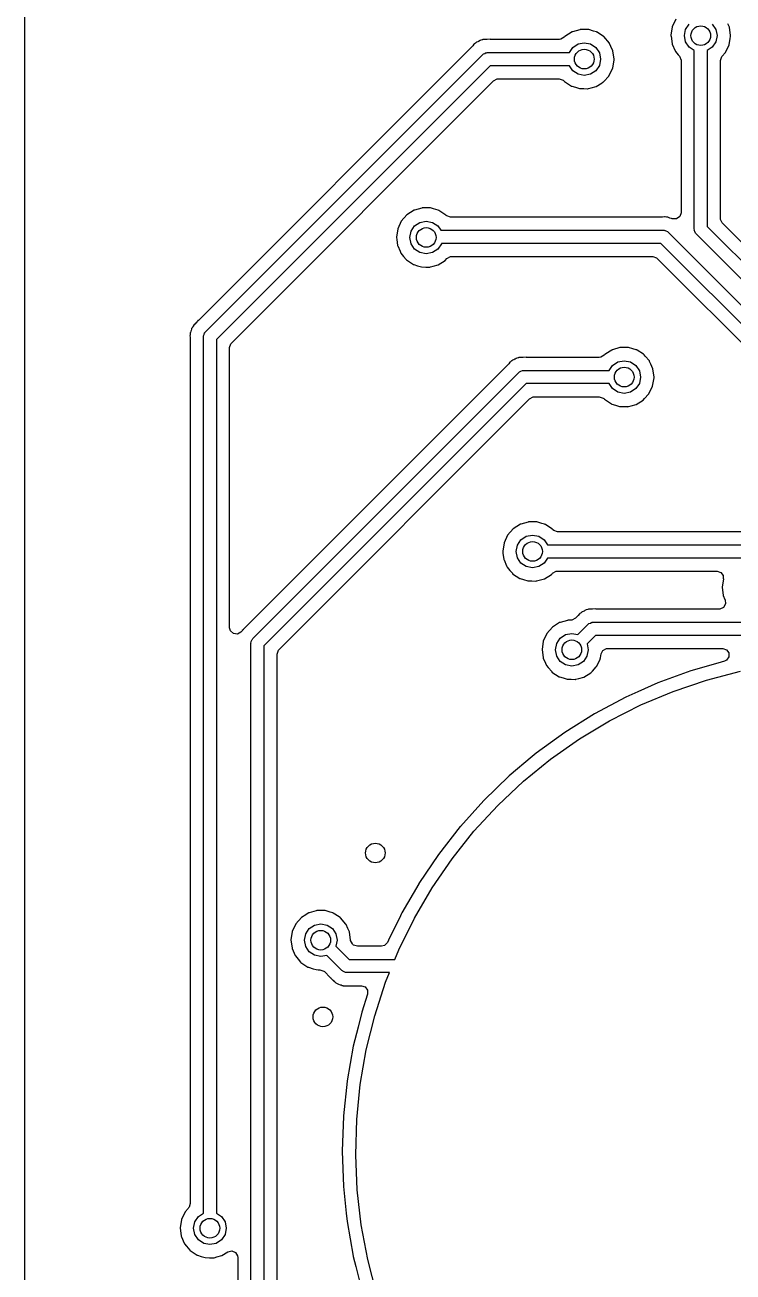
# Model space of a CAD drawing. Extents: x 0.04 to 2.01, y 0.04 to 5.04.
# Drawn here: x 0.037 to 0.463, y 1.473 to 2.222 of the extents above; entities that cross this region are included whole.
import ezdxf

# ---------------------------------------------------------------- set-up
doc = ezdxf.new("R2010")
doc.units = 0
doc.header["$MEASUREMENT"] = 0
doc.layers.add('BLACK', color=7, linetype='CONTINUOUS')

msp = doc.modelspace()

# ---------------------------------------------------------------- linework, layer by layer
at = {"layer": 'BLACK', "linetype": 'CONTINUOUS'}
for p, q in [((0.037421, 0.04722), (0.037421, 3.85916)), ((0.428646, 2.22511), (0.426486, 2.22051)), ((0.366305, 2.21754), (0.362009, 2.21483)), ((0.366572, 2.21761), (0.366305, 2.21754)), ((0.370923, 2.21886), (0.366572, 2.21761)), ((0.366572, 2.21761), (0.366572, 2.21761)), ((0.37119, 2.21893), (0.370923, 2.21886)), ((0.370923, 2.21886), (0.370923, 2.21886)), ((0.371468, 2.21893), (0.37119, 2.21893)), ((0.373254, 2.21892), (0.371468, 2.21893)), ((0.376271, 2.2189), (0.373254, 2.21892)), ((0.379078, 2.21806), (0.376271, 2.2189)), ((0.380872, 2.21753), (0.379078, 2.21806)), ((0.381138, 2.21745), (0.380872, 2.21753)), ((0.380872, 2.21753), (0.380872, 2.21753)), ((0.381371, 2.2173), (0.381138, 2.21745)), ((0.385168, 2.21483), (0.381371, 2.2173)), ((0.426486, 2.22051), (0.425705, 2.21549)), ((0.43378, 2.21528), (0.434529, 2.21904)), ((0.434529, 2.21904), (0.436662, 2.22224)), ((0.450582, 2.22224), (0.452715, 2.21904)), ((0.452715, 2.21904), (0.453465, 2.21528)), ((0.46082, 2.2203), (0.459852, 2.22243)), ((0.461541, 2.21528), (0.46082, 2.2203)), ((0.30727, 2.2101), (0.306574, 2.20918)), ((0.307584, 2.21029), (0.30727, 2.2101)), ((0.308295, 2.21085), (0.307584, 2.21029)), ((0.308467, 2.21102), (0.308295, 2.21085)), ((0.308659, 2.21118), (0.308467, 2.21102)), ((0.308912, 2.21129), (0.308659, 2.21118)), ((0.309622, 2.2116), (0.308912, 2.21129)), ((0.308912, 2.21129), (0.308912, 2.21129)), ((0.310129, 2.21186), (0.309622, 2.2116)), ((0.311022, 2.21241), (0.310129, 2.21186)), ((0.311375, 2.21248), (0.311022, 2.21241)), ((0.311467, 2.21249), (0.311375, 2.21248)), ((0.311375, 2.21248), (0.311375, 2.21248)), ((0.312292, 2.21274), (0.311467, 2.21249)), ((0.312378, 2.21278), (0.312292, 2.21274)), ((0.312708, 2.21292), (0.312378, 2.21278)), ((0.312378, 2.21278), (0.312378, 2.21278)), ((0.313068, 2.21294), (0.312708, 2.21292)), ((0.313122, 2.21294), (0.313068, 2.21294)), ((0.313875, 2.21297), (0.313122, 2.21294)), ((0.31408, 2.21298), (0.313875, 2.21297)), ((0.314254, 2.21301), (0.31408, 2.21298)), ((0.315021, 2.21301), (0.314254, 2.21301)), ((0.315167, 2.21301), (0.315021, 2.21301)), ((0.317113, 2.21309), (0.315167, 2.21301)), ((0.317299, 2.21302), (0.317113, 2.21309)), ((0.317461, 2.21301), (0.317299, 2.21302)), ((0.358648, 2.21301), (0.317461, 2.21301)), ((0.359495, 2.2131), (0.358648, 2.21301)), ((0.361569, 2.21433), (0.359495, 2.2131)), ((0.361825, 2.21462), (0.361569, 2.21433)), ((0.362009, 2.21483), (0.361825, 2.21462)), ((0.361825, 2.21462), (0.361825, 2.21462)), ((0.366662, 2.20814), (0.369855, 2.21027)), ((0.369855, 2.21027), (0.373622, 2.21102)), ((0.373622, 2.21102), (0.377389, 2.21027)), ((0.377389, 2.21027), (0.380582, 2.20814)), ((0.385401, 2.21468), (0.385168, 2.21483)), ((0.385168, 2.21483), (0.385168, 2.21483)), ((0.388718, 2.21084), (0.385401, 2.21468)), ((0.388833, 2.21058), (0.388718, 2.21084)), ((0.389649, 2.20879), (0.388833, 2.21058)), ((0.388833, 2.21058), (0.388833, 2.21058)), ((0.425705, 2.21549), (0.425741, 2.21522)), ((0.425741, 2.21522), (0.425741, 2.21522)), ((0.425741, 2.21522), (0.425773, 2.21498)), ((0.425773, 2.21498), (0.426364, 2.21046)), ((0.426364, 2.21046), (0.426475, 2.2102)), ((0.426475, 2.2102), (0.426475, 2.2102)), ((0.426475, 2.2102), (0.428232, 2.20621)), ((0.434529, 2.21151), (0.43378, 2.21528)), ((0.436662, 2.20832), (0.434529, 2.21151)), ((0.452715, 2.21151), (0.450582, 2.20832)), ((0.453465, 2.21528), (0.452715, 2.21151)), ((0.458477, 2.20526), (0.460692, 2.20983)), ((0.460692, 2.20983), (0.461334, 2.21364)), ((0.461334, 2.21364), (0.46151, 2.21469)), ((0.46151, 2.21469), (0.461535, 2.21484)), ((0.46151, 2.21469), (0.46151, 2.21469)), ((0.461535, 2.21484), (0.461541, 2.21528)), ((0.306228, 2.20879), (0.141746, 2.0443)), ((0.145838, 2.03723), (0.31257, 2.20396)), ((0.306574, 2.20918), (0.306228, 2.20879)), ((0.31257, 2.20396), (0.312853, 2.20411)), ((0.312853, 2.20411), (0.31304, 2.20437)), ((0.31304, 2.20437), (0.313917, 2.20465)), ((0.313917, 2.20465), (0.314738, 2.20507)), ((0.314738, 2.20507), (0.315052, 2.20502)), ((0.315052, 2.20502), (0.315354, 2.20512)), ((0.315354, 2.20512), (0.364643, 2.20512)), ((0.364643, 2.20512), (0.366662, 2.20814)), ((0.380582, 2.20814), (0.382715, 2.20495)), ((0.382715, 2.20495), (0.383465, 2.20118)), ((0.39082, 2.20621), (0.389649, 2.20879)), ((0.391541, 2.20118), (0.39082, 2.20621)), ((0.428232, 2.20621), (0.42841, 2.20581)), ((0.42841, 2.20581), (0.430092, 2.20381)), ((0.430092, 2.20381), (0.430877, 2.20287)), ((0.430877, 2.20287), (0.431782, 2.20064)), ((0.439685, 2.2063), (0.436662, 2.20832)), ((0.439685, 2.09906), (0.439685, 2.2063)), ((0.450582, 2.20832), (0.447559, 2.2063)), ((0.447559, 2.2063), (0.447559, 2.10069)), ((0.455453, 2.20041), (0.456197, 2.2027)), ((0.456197, 2.2027), (0.456461, 2.20303)), ((0.456461, 2.20303), (0.458291, 2.20505)), ((0.458291, 2.20505), (0.458477, 2.20526)), ((0.458291, 2.20505), (0.458291, 2.20505)), ((0.316985, 2.19724), (0.152559, 2.03282)), ((0.364643, 2.19724), (0.316985, 2.19724)), ((0.366662, 2.19422), (0.364643, 2.19724)), ((0.382715, 2.19741), (0.380582, 2.19422)), ((0.383465, 2.20118), (0.382715, 2.19741)), ((0.388477, 2.19116), (0.390692, 2.19573)), ((0.390692, 2.19573), (0.391126, 2.19831)), ((0.391126, 2.19831), (0.39151, 2.20059)), ((0.39151, 2.2006), (0.391535, 2.20074)), ((0.39151, 2.20059), (0.39151, 2.2006)), ((0.391535, 2.20074), (0.391541, 2.20118)), ((0.431782, 2.20064), (0.431791, 2.20036)), ((0.431791, 2.20036), (0.431791, 2.1089)), ((0.455453, 2.10557), (0.455453, 2.20041)), ((0.161594, 2.03069), (0.319113, 2.18821)), ((0.319113, 2.18821), (0.32126, 2.1893)), ((0.32126, 2.1893), (0.321869, 2.18935)), ((0.321869, 2.18935), (0.35858, 2.18935)), ((0.35858, 2.18935), (0.360871, 2.18861)), ((0.360871, 2.18861), (0.361289, 2.18822)), ((0.361289, 2.18822), (0.361293, 2.18822)), ((0.361293, 2.18822), (0.3615, 2.18804)), ((0.3615, 2.18804), (0.361679, 2.18782)), ((0.361679, 2.18782), (0.365908, 2.18501)), ((0.369855, 2.19209), (0.366662, 2.19422)), ((0.373622, 2.19134), (0.369855, 2.19209)), ((0.377389, 2.19209), (0.373622, 2.19134)), ((0.380582, 2.19422), (0.377389, 2.19209)), ((0.384463, 2.18702), (0.384831, 2.18725)), ((0.384831, 2.18725), (0.385068, 2.18739)), ((0.385068, 2.18739), (0.385456, 2.18782)), ((0.385456, 2.18782), (0.388291, 2.19096)), ((0.388291, 2.19096), (0.388477, 2.19116)), ((0.388291, 2.19096), (0.388291, 2.19096)), ((0.365908, 2.18501), (0.366173, 2.18493)), ((0.366173, 2.18493), (0.366173, 2.18493)), ((0.366173, 2.18493), (0.368333, 2.18425)), ((0.368333, 2.18425), (0.370757, 2.18349)), ((0.370757, 2.18349), (0.373297, 2.18345)), ((0.373297, 2.18345), (0.375559, 2.1834)), ((0.375559, 2.1834), (0.375559, 2.1834)), ((0.375559, 2.1834), (0.375837, 2.1834)), ((0.375837, 2.1834), (0.376105, 2.18347)), ((0.376105, 2.18347), (0.377749, 2.18392)), ((0.376105, 2.18347), (0.376105, 2.18347)), ((0.377749, 2.18392), (0.380738, 2.18474)), ((0.380738, 2.18474), (0.384463, 2.18702)), ((0.267009, 2.1077), (0.263646, 2.10389)), ((0.271305, 2.11041), (0.267009, 2.1077)), ((0.271572, 2.11049), (0.271305, 2.11041)), ((0.275923, 2.11173), (0.271572, 2.11049)), ((0.271572, 2.11049), (0.271572, 2.11049)), ((0.27619, 2.11181), (0.275923, 2.11173)), ((0.275923, 2.11173), (0.275923, 2.11173)), ((0.276468, 2.11181), (0.27619, 2.11181)), ((0.278254, 2.1118), (0.276468, 2.11181)), ((0.281271, 2.11178), (0.278254, 2.1118)), ((0.283005, 2.11126), (0.281271, 2.11178)), ((0.285872, 2.1104), (0.283005, 2.11126)), ((0.286138, 2.11032), (0.285872, 2.1104)), ((0.285872, 2.1104), (0.285872, 2.1104)), ((0.290401, 2.10756), (0.286138, 2.11032)), ((0.290583, 2.10735), (0.290401, 2.10756)), ((0.290661, 2.10728), (0.290583, 2.10735)), ((0.290932, 2.10706), (0.290661, 2.10728)), ((0.293223, 2.10632), (0.290932, 2.10706)), ((0.420184, 2.10632), (0.293223, 2.10632)), ((0.420709, 2.10635), (0.420184, 2.10632)), ((0.421848, 2.10651), (0.420709, 2.10635)), ((0.422198, 2.10643), (0.421848, 2.10651)), ((0.422207, 2.10642), (0.422198, 2.10643)), ((0.422198, 2.10643), (0.422198, 2.10643)), ((0.423107, 2.10632), (0.422207, 2.10642)), ((0.42335, 2.10632), (0.423107, 2.10632)), ((0.423598, 2.10629), (0.42335, 2.10632)), ((0.423853, 2.10619), (0.423598, 2.10629)), ((0.424571, 2.10591), (0.423853, 2.10619)), ((0.423853, 2.10619), (0.423853, 2.10619)), ((0.425116, 2.10573), (0.424571, 2.10591)), ((0.426136, 2.10549), (0.425116, 2.10573)), ((0.426409, 2.1053), (0.426136, 2.10549)), ((0.426689, 2.1052), (0.426409, 2.1053)), ((0.429098, 2.1052), (0.426689, 2.1052)), ((0.431047, 2.10661), (0.429098, 2.1052)), ((0.431791, 2.1089), (0.431047, 2.10661)), ((0.455501, 2.10496), (0.455453, 2.10557)), ((0.456594, 2.10281), (0.455501, 2.10496)), ((0.261486, 2.09929), (0.260705, 2.09427)), ((0.263646, 2.10389), (0.261486, 2.09929)), ((0.26878, 2.09406), (0.269529, 2.09782)), ((0.269529, 2.09782), (0.271662, 2.10101)), ((0.271662, 2.10101), (0.274855, 2.10315)), ((0.274855, 2.10315), (0.278622, 2.1039)), ((0.278622, 2.1039), (0.282389, 2.10315)), ((0.282389, 2.10315), (0.285582, 2.10101)), ((0.285582, 2.10101), (0.287312, 2.09843)), ((0.287312, 2.09843), (0.42126, 2.09843)), ((0.42126, 2.09843), (0.421562, 2.09833)), ((0.421562, 2.09833), (0.421876, 2.09838)), ((0.421876, 2.09838), (0.422697, 2.09796)), ((0.422697, 2.09796), (0.423574, 2.09767)), ((0.423574, 2.09767), (0.423761, 2.09742)), ((0.423761, 2.09742), (0.424044, 2.09727)), ((0.424044, 2.09727), (0.553324, 1.96799)), ((0.439783, 2.09875), (0.439685, 2.09906)), ((0.439734, 2.09844), (0.439783, 2.09875)), ((0.440152, 2.09762), (0.439734, 2.09844)), ((0.440437, 2.09674), (0.440152, 2.09762)), ((0.447559, 2.10069), (0.563993, 1.98425)), ((0.518773, 2.04064), (0.456594, 2.10281)), ((0.260705, 2.09427), (0.260741, 2.094)), ((0.260741, 2.094), (0.260741, 2.094)), ((0.260741, 2.094), (0.260897, 2.09281)), ((0.260897, 2.09281), (0.261364, 2.08924)), ((0.269529, 2.09029), (0.26878, 2.09406)), ((0.271662, 2.0871), (0.269529, 2.09029)), ((0.287715, 2.09029), (0.285582, 2.0871)), ((0.287768, 2.09055), (0.287715, 2.09029)), ((0.419629, 2.09055), (0.287768, 2.09055)), ((0.548909, 1.96127), (0.419629, 2.09055)), ((0.440694, 2.09655), (0.440437, 2.09674)), ((0.440838, 2.09627), (0.440694, 2.09655)), ((0.559578, 1.97753), (0.440838, 2.09627)), ((0.261364, 2.08924), (0.261475, 2.08898)), ((0.261475, 2.08898), (0.261475, 2.08898)), ((0.261475, 2.08898), (0.262899, 2.08575)), ((0.262899, 2.08575), (0.26341, 2.08459)), ((0.26341, 2.08459), (0.265031, 2.08266)), ((0.265031, 2.08266), (0.2665, 2.08091)), ((0.274855, 2.08496), (0.271662, 2.0871)), ((0.278622, 2.08421), (0.274855, 2.08496)), ((0.282389, 2.08496), (0.278622, 2.08421)), ((0.285582, 2.0871), (0.282389, 2.08496)), ((0.29107, 2.08138), (0.293159, 2.08257)), ((0.293159, 2.08257), (0.293959, 2.08266)), ((0.293959, 2.08266), (0.414745, 2.08266)), ((0.414745, 2.08266), (0.417036, 2.08191)), ((0.2665, 2.08091), (0.2665, 2.08091)), ((0.2665, 2.08091), (0.266679, 2.0807)), ((0.266679, 2.0807), (0.270908, 2.07788)), ((0.270908, 2.07788), (0.271173, 2.0778)), ((0.271173, 2.0778), (0.271173, 2.0778)), ((0.271173, 2.0778), (0.273333, 2.07712)), ((0.273333, 2.07712), (0.275757, 2.07637)), ((0.275757, 2.07637), (0.278297, 2.07632)), ((0.278297, 2.07632), (0.280559, 2.07628)), ((0.280559, 2.07628), (0.280559, 2.07628)), ((0.280559, 2.07628), (0.280837, 2.07627)), ((0.280837, 2.07627), (0.281105, 2.07635)), ((0.281105, 2.07635), (0.282749, 2.0768)), ((0.281105, 2.07635), (0.281105, 2.07635)), ((0.282749, 2.0768), (0.285738, 2.07761)), ((0.285738, 2.07761), (0.290068, 2.08027)), ((0.290068, 2.08027), (0.29107, 2.08138)), ((0.417036, 2.08191), (0.417501, 2.08152)), ((0.417501, 2.08152), (0.541838, 1.95718)), ((0.137204, 2.03776), (0.136918, 2.03704)), ((0.137376, 2.0383), (0.137204, 2.03776)), ((0.137535, 2.03897), (0.137376, 2.0383)), ((0.137618, 2.03932), (0.137535, 2.03897)), ((0.137822, 2.03962), (0.137618, 2.03932)), ((0.137875, 2.0397), (0.137822, 2.03962)), ((0.137822, 2.03962), (0.137822, 2.03962)), ((0.138281, 2.04046), (0.137875, 2.0397)), ((0.138315, 2.04055), (0.138281, 2.04046)), ((0.138449, 2.04088), (0.138315, 2.04055)), ((0.138315, 2.04055), (0.138315, 2.04055)), ((0.139243, 2.04174), (0.138449, 2.04088)), ((0.139378, 2.04189), (0.139243, 2.04174)), ((0.139478, 2.04204), (0.139378, 2.04189)), ((0.140021, 2.04258), (0.139478, 2.04204)), ((0.140122, 2.04268), (0.140021, 2.04258)), ((0.141201, 2.04385), (0.140122, 2.04268)), ((0.141446, 2.04411), (0.141201, 2.04385)), ((0.141623, 2.0442), (0.141446, 2.04411)), ((0.141746, 2.0443), (0.141623, 2.0442)), ((0.136686, 2.0354), (0.136601, 2.03504)), ((0.136601, 2.03504), (0.136721, 2.03415)), ((0.136791, 2.0363), (0.136686, 2.0354)), ((0.136721, 2.03415), (0.136756, 2.0339)), ((0.136756, 2.0339), (0.136791, 2.03337)), ((0.136816, 2.03679), (0.136791, 2.03654)), ((0.136791, 2.03654), (0.136791, 2.0363)), ((0.136791, 2.03337), (0.136791, 1.51393)), ((0.136918, 2.03704), (0.136816, 2.03679)), ((0.144685, 2.03445), (0.144783, 2.03475)), ((0.144685, 1.50803), (0.144685, 2.03445)), ((0.144734, 2.03506), (0.145152, 2.03589)), ((0.144783, 2.03475), (0.144734, 2.03506)), ((0.145152, 2.03589), (0.145437, 2.03676)), ((0.145437, 2.03676), (0.145694, 2.03695)), ((0.145694, 2.03695), (0.145838, 2.03723)), ((0.152559, 2.03282), (0.152559, 1.50803)), ((0.160453, 2.02793), (0.161197, 2.03022)), ((0.161197, 2.03022), (0.161594, 2.03069)), ((0.160453, 1.85971), (0.160453, 2.02793)), ((0.385585, 2.02338), (0.38351, 2.02216)), ((0.38584, 2.02367), (0.385585, 2.02338)), ((0.385841, 2.02367), (0.38584, 2.02367)), ((0.386024, 2.02388), (0.385841, 2.02367)), ((0.389081, 2.02581), (0.386024, 2.02388)), ((0.390086, 2.02644), (0.389081, 2.02581)), ((0.390321, 2.02659), (0.390086, 2.02644)), ((0.390588, 2.02667), (0.390321, 2.02659)), ((0.394939, 2.02791), (0.390588, 2.02667)), ((0.390588, 2.02667), (0.390588, 2.02667)), ((0.395206, 2.02799), (0.394939, 2.02791)), ((0.394939, 2.02791), (0.394939, 2.02791)), ((0.395484, 2.02799), (0.395206, 2.02799)), ((0.397269, 2.02798), (0.395484, 2.02799)), ((0.400286, 2.02796), (0.397269, 2.02798)), ((0.402747, 2.02722), (0.400286, 2.02796)), ((0.404888, 2.02658), (0.402747, 2.02722)), ((0.405154, 2.0265), (0.404888, 2.02658)), ((0.404888, 2.02658), (0.404888, 2.02658)), ((0.405387, 2.02635), (0.405154, 2.0265)), ((0.409184, 2.02389), (0.405387, 2.02635)), ((0.409417, 2.02374), (0.409184, 2.02389)), ((0.409184, 2.02389), (0.409184, 2.02389)), ((0.409598, 2.02353), (0.409417, 2.02374)), ((0.410214, 2.02281), (0.409598, 2.02353)), ((0.409598, 2.02353), (0.409598, 2.02353)), ((0.412733, 2.01989), (0.410214, 2.02281)), ((0.327881, 2.01784), (0.170289, 1.86025)), ((0.328228, 2.01824), (0.327881, 2.01784)), ((0.328923, 2.01915), (0.328228, 2.01824)), ((0.329237, 2.01935), (0.328923, 2.01915)), ((0.329948, 2.01991), (0.329237, 2.01935)), ((0.33012, 2.02008), (0.329948, 2.01991)), ((0.330312, 2.02024), (0.33012, 2.02008)), ((0.330565, 2.02035), (0.330312, 2.02024)), ((0.331276, 2.02065), (0.330565, 2.02035)), ((0.330565, 2.02035), (0.330565, 2.02035)), ((0.331782, 2.02091), (0.331276, 2.02065)), ((0.332002, 2.02105), (0.331782, 2.02091)), ((0.332675, 2.02146), (0.332002, 2.02105)), ((0.333121, 2.02155), (0.332675, 2.02146)), ((0.333946, 2.0218), (0.333121, 2.02155)), ((0.334031, 2.02184), (0.333946, 2.0218)), ((0.334362, 2.02198), (0.334031, 2.02184)), ((0.334031, 2.02184), (0.334031, 2.02184)), ((0.334721, 2.02199), (0.334362, 2.02198)), ((0.334898, 2.022), (0.334721, 2.02199)), ((0.335529, 2.02202), (0.334898, 2.022)), ((0.335733, 2.02203), (0.335529, 2.02202)), ((0.335908, 2.02207), (0.335733, 2.02203)), ((0.336674, 2.02207), (0.335908, 2.02207)), ((0.33682, 2.02207), (0.336674, 2.02207)), ((0.338766, 2.02214), (0.33682, 2.02207)), ((0.338952, 2.02208), (0.338766, 2.02214)), ((0.339114, 2.02207), (0.338952, 2.02208)), ((0.382664, 2.02207), (0.339114, 2.02207)), ((0.38351, 2.02216), (0.382664, 2.02207)), ((0.388658, 2.01417), (0.390678, 2.0172)), ((0.390678, 2.0172), (0.393871, 2.01933)), ((0.393871, 2.01933), (0.397638, 2.02008)), ((0.397638, 2.02008), (0.401404, 2.01933)), ((0.401404, 2.01933), (0.404598, 2.0172)), ((0.404598, 2.0172), (0.406731, 2.014)), ((0.412848, 2.01964), (0.412733, 2.01989)), ((0.4136, 2.01798), (0.412848, 2.01964)), ((0.412848, 2.01964), (0.412848, 2.01964)), ((0.414836, 2.01527), (0.4136, 2.01798)), ((0.415556, 2.01024), (0.414836, 2.01527)), ((0.174381, 1.85318), (0.334224, 2.01302)), ((0.334224, 2.01302), (0.334507, 2.01316)), ((0.334507, 2.01316), (0.334694, 2.01342)), ((0.334694, 2.01342), (0.335571, 2.01371)), ((0.335571, 2.01371), (0.336392, 2.01412)), ((0.336392, 2.01412), (0.336706, 2.01408)), ((0.336706, 2.01408), (0.337008, 2.01417)), ((0.337008, 2.01417), (0.388658, 2.01417)), ((0.406731, 2.014), (0.40748, 2.01024)), ((0.40748, 2.01024), (0.406731, 2.00647)), ((0.414708, 2.00479), (0.415551, 2.0098)), ((0.415551, 2.0098), (0.415556, 2.01024)), ((0.338639, 2.0063), (0.181102, 1.84876)), ((0.388658, 2.0063), (0.338639, 2.0063)), ((0.390678, 2.00328), (0.388658, 2.0063)), ((0.393871, 2.00114), (0.390678, 2.00328)), ((0.397638, 2.00039), (0.393871, 2.00114)), ((0.401404, 2.00114), (0.397638, 2.00039)), ((0.404598, 2.00328), (0.401404, 2.00114)), ((0.406731, 2.00647), (0.404598, 2.00328)), ((0.409827, 1.99727), (0.412307, 2.00001)), ((0.412307, 2.00001), (0.412493, 2.00022)), ((0.412307, 2.00001), (0.412307, 2.00001)), ((0.412493, 2.00022), (0.414708, 2.00479)), ((0.190138, 1.84663), (0.340767, 1.99726)), ((0.340767, 1.99726), (0.342913, 1.99836)), ((0.342913, 1.99836), (0.343523, 1.99841)), ((0.343523, 1.99841), (0.382595, 1.99841)), ((0.382595, 1.99841), (0.384886, 1.99766)), ((0.384886, 1.99766), (0.385305, 1.99727)), ((0.385305, 1.99727), (0.385309, 1.99728)), ((0.385309, 1.99728), (0.385516, 1.99709)), ((0.385516, 1.99709), (0.385694, 1.99688)), ((0.385694, 1.99688), (0.389924, 1.99406)), ((0.389924, 1.99406), (0.390189, 1.99398)), ((0.390189, 1.99398), (0.390189, 1.99398)), ((0.390189, 1.99398), (0.392348, 1.99331)), ((0.392348, 1.99331), (0.394773, 1.99255)), ((0.394773, 1.99255), (0.397313, 1.9925)), ((0.397313, 1.9925), (0.399575, 1.99246)), ((0.399575, 1.99246), (0.399575, 1.99246)), ((0.399575, 1.99246), (0.399853, 1.99245)), ((0.399853, 1.99245), (0.40012, 1.99253)), ((0.40012, 1.99253), (0.401765, 1.99298)), ((0.40012, 1.99253), (0.40012, 1.99253)), ((0.401765, 1.99298), (0.404754, 1.99379)), ((0.404754, 1.99379), (0.409084, 1.99645)), ((0.409084, 1.99645), (0.409827, 1.99727)), ((0.330906, 1.91916), (0.327543, 1.91535)), ((0.335203, 1.92187), (0.330906, 1.91916)), ((0.33547, 1.92194), (0.335203, 1.92187)), ((0.339821, 1.92319), (0.33547, 1.92194)), ((0.33547, 1.92194), (0.33547, 1.92194)), ((0.340088, 1.92326), (0.339821, 1.92319)), ((0.339821, 1.92319), (0.339821, 1.92319)), ((0.340365, 1.92326), (0.340088, 1.92326)), ((0.342151, 1.92325), (0.340365, 1.92326)), ((0.345168, 1.92323), (0.342151, 1.92325)), ((0.348084, 1.92236), (0.345168, 1.92323)), ((0.34977, 1.92186), (0.348084, 1.92236)), ((0.350036, 1.92178), (0.34977, 1.92186)), ((0.34977, 1.92186), (0.34977, 1.92186)), ((0.350269, 1.92163), (0.350036, 1.92178)), ((0.354066, 1.91917), (0.350269, 1.92163)), ((0.354299, 1.91901), (0.354066, 1.91917)), ((0.354066, 1.91917), (0.354066, 1.91917)), ((0.354574, 1.9187), (0.354299, 1.91901)), ((0.355235, 1.91809), (0.354574, 1.9187)), ((0.357526, 1.91734), (0.355235, 1.91809)), ((0.325384, 1.91075), (0.324602, 1.90573)), ((0.327543, 1.91535), (0.325384, 1.91075)), ((0.333426, 1.90928), (0.33556, 1.91247)), ((0.33556, 1.91247), (0.338753, 1.91461)), ((0.338753, 1.91461), (0.34252, 1.91535)), ((0.34252, 1.91535), (0.346286, 1.91461)), ((0.346286, 1.91461), (0.349479, 1.91247)), ((0.349479, 1.91247), (0.351499, 1.90945)), ((0.471397, 1.91734), (0.357526, 1.91734)), ((0.324602, 1.90573), (0.324638, 1.90546)), ((0.324638, 1.90546), (0.324638, 1.90546)), ((0.324638, 1.90546), (0.324754, 1.90457)), ((0.324754, 1.90457), (0.325261, 1.90069)), ((0.332677, 1.90551), (0.333426, 1.90928)), ((0.333426, 1.90175), (0.332677, 1.90551)), ((0.351499, 1.90945), (0.473746, 1.90945)), ((0.325261, 1.90069), (0.325373, 1.90044)), ((0.325373, 1.90044), (0.325373, 1.90044)), ((0.325373, 1.90044), (0.326967, 1.89682)), ((0.326967, 1.89682), (0.327307, 1.89604)), ((0.327307, 1.89604), (0.328901, 1.89415)), ((0.33556, 1.89855), (0.333426, 1.90175)), ((0.338753, 1.89642), (0.33556, 1.89855)), ((0.34252, 1.89567), (0.338753, 1.89642)), ((0.346286, 1.89642), (0.34252, 1.89567)), ((0.349479, 1.89855), (0.346286, 1.89642)), ((0.351499, 1.90157), (0.349479, 1.89855)), ((0.474456, 1.90157), (0.351499, 1.90157)), ((0.328901, 1.89415), (0.330398, 1.89237)), ((0.330398, 1.89237), (0.330398, 1.89237)), ((0.330398, 1.89237), (0.330576, 1.89215)), ((0.330576, 1.89215), (0.334806, 1.88934)), ((0.334806, 1.88934), (0.33507, 1.88926)), ((0.33507, 1.88926), (0.33507, 1.88926)), ((0.33507, 1.88926), (0.337065, 1.88863)), ((0.337065, 1.88863), (0.339655, 1.88782)), ((0.339655, 1.88782), (0.342195, 1.88778)), ((0.342195, 1.88778), (0.344457, 1.88774)), ((0.344457, 1.88774), (0.344457, 1.88774)), ((0.344457, 1.88774), (0.344734, 1.88773)), ((0.344734, 1.88773), (0.345002, 1.8878)), ((0.345002, 1.8878), (0.347212, 1.88841)), ((0.345002, 1.8878), (0.345002, 1.8878)), ((0.347212, 1.88841), (0.349636, 1.88907)), ((0.349636, 1.88907), (0.353966, 1.89173)), ((0.353966, 1.89173), (0.354295, 1.89209)), ((0.354295, 1.89209), (0.354575, 1.8924)), ((0.354575, 1.8924), (0.356665, 1.8936)), ((0.356665, 1.8936), (0.357465, 1.89368)), ((0.357465, 1.89368), (0.453443, 1.89368)), ((0.453443, 1.89368), (0.455734, 1.89294)), ((0.455734, 1.89294), (0.45715, 1.89099)), ((0.457274, 1.88912), (0.456492, 1.8841)), ((0.45715, 1.89099), (0.457166, 1.88913)), ((0.457166, 1.88913), (0.457274, 1.88912)), ((0.456492, 1.8841), (0.457151, 1.87906)), ((0.457151, 1.87906), (0.458189, 1.8767)), ((0.458583, 1.87396), (0.457369, 1.87188)), ((0.458189, 1.8767), (0.458342, 1.87635)), ((0.458342, 1.87635), (0.458583, 1.87396)), ((0.368294, 1.86534), (0.366148, 1.86425)), ((0.369614, 1.86666), (0.368294, 1.86534)), ((0.36996, 1.86706), (0.369614, 1.86666)), ((0.370656, 1.86797), (0.36996, 1.86706)), ((0.37097, 1.86816), (0.370656, 1.86797)), ((0.371681, 1.86873), (0.37097, 1.86816)), ((0.371852, 1.8689), (0.371681, 1.86873)), ((0.372045, 1.86906), (0.371852, 1.8689)), ((0.372298, 1.86917), (0.372045, 1.86906)), ((0.373008, 1.86947), (0.372298, 1.86917)), ((0.372298, 1.86917), (0.372298, 1.86917)), ((0.373515, 1.86973), (0.373008, 1.86947)), ((0.373943, 1.87), (0.373515, 1.86973)), ((0.374407, 1.87028), (0.373943, 1.87)), ((0.374761, 1.87035), (0.374407, 1.87028)), ((0.374853, 1.87037), (0.374761, 1.87035)), ((0.374761, 1.87035), (0.374761, 1.87035)), ((0.375678, 1.87062), (0.374853, 1.87037)), ((0.375764, 1.87065), (0.375678, 1.87062)), ((0.376094, 1.8708), (0.375764, 1.87065)), ((0.375764, 1.87065), (0.375764, 1.87065)), ((0.376454, 1.87081), (0.376094, 1.8708)), ((0.376508, 1.87081), (0.376454, 1.87081)), ((0.377261, 1.87084), (0.376508, 1.87081)), ((0.377465, 1.87085), (0.377261, 1.87084)), ((0.37764, 1.87089), (0.377465, 1.87085)), ((0.378406, 1.87089), (0.37764, 1.87089)), ((0.378553, 1.87089), (0.378406, 1.87089)), ((0.380498, 1.87096), (0.378553, 1.87089)), ((0.380684, 1.8709), (0.380498, 1.87096)), ((0.380847, 1.87089), (0.380684, 1.8709)), ((0.454774, 1.87089), (0.380847, 1.87089)), ((0.455165, 1.87091), (0.454774, 1.87089)), ((0.457369, 1.87188), (0.455165, 1.87091)), ((0.160946, 1.85781), (0.160453, 1.85971)), ((0.162712, 1.85617), (0.160946, 1.85781)), ((0.167786, 1.85768), (0.167208, 1.85706)), ((0.167922, 1.85784), (0.167786, 1.85768)), ((0.168022, 1.85798), (0.167922, 1.85784)), ((0.168564, 1.85852), (0.168022, 1.85798)), ((0.168666, 1.85863), (0.168564, 1.85852)), ((0.169745, 1.85979), (0.168666, 1.85863)), ((0.169989, 1.86006), (0.169745, 1.85979)), ((0.170166, 1.86014), (0.169989, 1.86006)), ((0.170289, 1.86025), (0.170166, 1.86014)), ((0.354528, 1.8601), (0.351165, 1.85629)), ((0.358825, 1.86281), (0.354528, 1.8601)), ((0.359092, 1.86289), (0.358825, 1.86281)), ((0.363443, 1.86413), (0.359092, 1.86289)), ((0.359092, 1.86289), (0.359092, 1.86289)), ((0.36371, 1.86421), (0.363443, 1.86413)), ((0.363443, 1.86413), (0.363443, 1.86413)), ((0.363987, 1.86421), (0.36371, 1.86421)), ((0.364075, 1.86421), (0.363987, 1.86421)), ((0.365514, 1.8642), (0.364075, 1.86421)), ((0.366148, 1.86425), (0.365514, 1.8642)), ((0.369707, 1.85559), (0.375956, 1.86184)), ((0.375956, 1.86184), (0.376239, 1.86198)), ((0.376239, 1.86198), (0.376426, 1.86224)), ((0.376426, 1.86224), (0.377303, 1.86253)), ((0.377303, 1.86253), (0.378124, 1.86294)), ((0.378124, 1.86294), (0.378438, 1.86289)), ((0.378438, 1.86289), (0.37874, 1.86299)), ((0.37874, 1.86299), (0.828622, 1.86299)), ((0.165104, 1.85588), (0.162712, 1.85617)), ((0.167208, 1.85706), (0.165104, 1.85588)), ((0.173228, 1.85039), (0.173326, 1.8507)), ((0.173228, 1.37551), (0.173228, 1.85039)), ((0.173277, 1.85101), (0.173695, 1.85183)), ((0.173326, 1.8507), (0.173277, 1.85101)), ((0.173695, 1.85183), (0.17398, 1.85271)), ((0.17398, 1.85271), (0.174237, 1.85289)), ((0.174237, 1.85289), (0.174381, 1.85318)), ((0.349006, 1.8517), (0.348224, 1.84668)), ((0.351165, 1.85629), (0.349006, 1.8517)), ((0.356299, 1.84646), (0.357048, 1.85022)), ((0.357048, 1.85022), (0.359182, 1.85342)), ((0.359182, 1.85342), (0.362375, 1.85555)), ((0.362375, 1.85555), (0.366142, 1.8563)), ((0.366142, 1.8563), (0.369707, 1.85559)), ((0.380371, 1.85512), (0.375275, 1.85002)), ((0.375275, 1.85002), (0.375984, 1.84646)), ((0.826991, 1.85512), (0.380371, 1.85512)), ((0.181102, 1.84876), (0.181102, 1.37714)), ((0.188996, 1.84388), (0.18974, 1.84617)), ((0.188996, 1.38203), (0.188996, 1.84388)), ((0.18974, 1.84617), (0.190138, 1.84663)), ((0.348224, 1.84668), (0.348883, 1.84164)), ((0.357048, 1.84269), (0.356299, 1.84646)), ((0.359182, 1.8395), (0.357048, 1.84269)), ((0.375235, 1.84269), (0.373101, 1.8395)), ((0.375984, 1.84646), (0.375235, 1.84269)), ((0.383308, 1.84158), (0.383711, 1.84397)), ((0.383711, 1.84397), (0.384825, 1.84611)), ((0.384825, 1.84611), (0.386982, 1.84718)), ((0.386982, 1.84718), (0.387554, 1.84722)), ((0.387554, 1.84722), (0.456868, 1.84722)), ((0.456868, 1.84722), (0.459159, 1.84648)), ((0.459159, 1.84648), (0.460575, 1.84453)), ((0.460575, 1.84453), (0.460575, 1.84212)), ((0.348883, 1.84164), (0.348995, 1.84138)), ((0.348995, 1.84138), (0.348995, 1.84138)), ((0.348995, 1.84138), (0.350309, 1.8384)), ((0.350309, 1.8384), (0.350929, 1.83699)), ((0.350929, 1.83699), (0.35191, 1.83582)), ((0.35191, 1.83582), (0.35402, 1.83331)), ((0.362375, 1.83736), (0.359182, 1.8395)), ((0.366142, 1.83661), (0.362375, 1.83736)), ((0.369908, 1.83736), (0.366142, 1.83661)), ((0.373101, 1.8395), (0.369908, 1.83736)), ((0.378478, 1.83365), (0.380811, 1.83623)), ((0.380811, 1.83623), (0.380997, 1.83644)), ((0.380811, 1.83623), (0.380811, 1.83623)), ((0.380997, 1.83644), (0.382487, 1.83951)), ((0.382487, 1.83951), (0.383091, 1.84076)), ((0.383091, 1.84076), (0.383212, 1.84101)), ((0.383091, 1.84076), (0.383091, 1.84076)), ((0.383212, 1.84101), (0.383308, 1.84158)), ((0.453819, 1.8384), (0.437752, 1.83379)), ((0.457942, 1.83958), (0.453819, 1.8384)), ((0.459159, 1.84017), (0.457942, 1.83958)), ((0.460575, 1.84212), (0.459159, 1.84017)), ((0.35402, 1.83331), (0.35402, 1.83331)), ((0.35402, 1.83331), (0.354198, 1.8331)), ((0.354198, 1.8331), (0.358428, 1.83028)), ((0.358428, 1.83028), (0.358692, 1.8302)), ((0.358692, 1.8302), (0.358693, 1.8302)), ((0.358693, 1.8302), (0.360852, 1.82953)), ((0.360852, 1.82953), (0.363277, 1.82877)), ((0.363277, 1.82877), (0.36571, 1.82872)), ((0.36571, 1.82872), (0.368079, 1.82868)), ((0.368079, 1.82868), (0.368079, 1.82868)), ((0.368079, 1.82868), (0.368356, 1.82868)), ((0.368356, 1.82868), (0.368624, 1.82875)), ((0.368624, 1.82875), (0.370269, 1.8292)), ((0.368624, 1.82875), (0.368624, 1.82875)), ((0.370269, 1.8292), (0.373258, 1.83001)), ((0.373258, 1.83001), (0.377588, 1.83267)), ((0.377588, 1.83267), (0.378478, 1.83365)), ((0.437752, 1.83379), (0.417854, 1.82655)), ((0.427124, 1.82149), (0.447139, 1.82824)), ((0.447139, 1.82824), (0.467587, 1.83355)), ((0.405782, 1.82117), (0.398511, 1.81794)), ((0.417793, 1.82652), (0.405782, 1.82117)), ((0.407642, 1.81332), (0.427124, 1.82149)), ((0.417854, 1.82655), (0.417793, 1.82652)), ((0.417793, 1.82652), (0.417793, 1.82652)), ((0.398511, 1.81794), (0.379815, 1.808)), ((0.388795, 1.80378), (0.407642, 1.81332)), ((0.379815, 1.808), (0.361858, 1.79677)), ((0.370677, 1.79291), (0.388795, 1.80378)), ((0.361858, 1.79677), (0.344727, 1.78433)), ((0.353383, 1.78078), (0.370677, 1.79291)), ((0.344675, 1.78428), (0.342317, 1.78231)), ((0.344727, 1.78433), (0.344675, 1.78428)), ((0.344675, 1.78428), (0.344675, 1.78428)), ((0.342317, 1.78231), (0.328507, 1.77072)), ((0.337001, 1.76745), (0.353383, 1.78078)), ((0.328507, 1.77072), (0.313275, 1.75601)), ((0.321614, 1.75297), (0.337001, 1.76745)), ((0.313229, 1.75596), (0.299152, 1.74032)), ((0.307302, 1.73743), (0.321614, 1.75297)), ((0.31323, 1.75596), (0.313229, 1.75596)), ((0.313275, 1.75601), (0.31323, 1.75596)), ((0.299107, 1.74027), (0.286071, 1.72359)), ((0.299152, 1.74032), (0.299107, 1.74027)), ((0.299152, 1.74032), (0.299152, 1.74032)), ((0.294137, 1.72091), (0.307302, 1.73743)), ((0.286033, 1.72353), (0.274268, 1.70609)), ((0.286071, 1.72359), (0.286033, 1.72353)), ((0.286033, 1.72353), (0.286033, 1.72353)), ((0.282187, 1.70349), (0.294137, 1.72091)), ((0.274196, 1.70597), (0.264045, 1.68839)), ((0.271513, 1.68526), (0.282187, 1.70349)), ((0.27423, 1.70603), (0.274196, 1.70598)), ((0.274196, 1.70598), (0.274196, 1.70597)), ((0.274267, 1.70609), (0.27423, 1.70603)), ((0.274268, 1.70609), (0.274267, 1.70609)), ((0.203642, 1.68569), (0.200279, 1.68188)), ((0.206287, 1.68736), (0.203642, 1.68569)), ((0.207704, 1.68826), (0.206287, 1.68736)), ((0.207939, 1.6884), (0.207704, 1.68826)), ((0.208206, 1.68848), (0.207939, 1.6884)), ((0.212557, 1.68972), (0.208206, 1.68848)), ((0.208206, 1.68848), (0.208206, 1.68848)), ((0.212824, 1.6898), (0.212557, 1.68972)), ((0.212557, 1.68972), (0.212557, 1.68972)), ((0.213102, 1.6898), (0.212824, 1.6898)), ((0.214888, 1.68979), (0.213102, 1.6898)), ((0.217904, 1.68977), (0.214888, 1.68979)), ((0.22082, 1.6889), (0.217904, 1.68977)), ((0.222506, 1.68839), (0.22082, 1.6889)), ((0.222772, 1.68831), (0.222506, 1.68839)), ((0.222506, 1.68839), (0.222506, 1.68839)), ((0.223725, 1.6877), (0.222772, 1.68831)), ((0.226802, 1.6857), (0.223725, 1.6877)), ((0.227035, 1.68555), (0.226802, 1.6857)), ((0.226802, 1.6857), (0.226802, 1.6857)), ((0.230351, 1.6817), (0.227035, 1.68555)), ((0.263142, 1.68667), (0.256011, 1.67205)), ((0.262169, 1.66632), (0.271513, 1.68526)), ((0.263613, 1.68763), (0.263142, 1.68667)), ((0.263643, 1.6877), (0.263613, 1.68763)), ((0.263613, 1.68763), (0.263613, 1.68763)), ((0.264045, 1.68839), (0.263643, 1.6877)), ((0.200279, 1.68188), (0.19812, 1.67729)), ((0.206163, 1.67581), (0.208296, 1.67901)), ((0.208296, 1.67901), (0.211489, 1.68114)), ((0.211489, 1.68114), (0.215256, 1.68189)), ((0.215256, 1.68189), (0.219022, 1.68114)), ((0.219022, 1.68114), (0.222216, 1.67901)), ((0.222216, 1.67901), (0.224349, 1.67581)), ((0.230466, 1.68145), (0.230351, 1.6817)), ((0.231576, 1.67901), (0.230466, 1.68145)), ((0.230466, 1.68145), (0.230466, 1.68145)), ((0.232454, 1.67708), (0.231576, 1.67901)), ((0.19812, 1.67729), (0.197339, 1.67227)), ((0.197339, 1.67227), (0.197997, 1.66723)), ((0.205413, 1.67205), (0.206163, 1.67581)), ((0.206163, 1.66828), (0.205413, 1.67205)), ((0.224349, 1.67581), (0.225098, 1.67205)), ((0.225098, 1.67205), (0.224389, 1.66848)), ((0.233175, 1.67205), (0.232454, 1.67708)), ((0.233174, 1.67203), (0.233175, 1.67205)), ((0.233189, 1.6719), (0.233174, 1.67203)), ((0.234283, 1.66975), (0.233189, 1.6719)), ((0.255292, 1.67057), (0.253619, 1.66884)), ((0.256011, 1.67205), (0.255292, 1.67057)), ((0.197997, 1.66723), (0.198109, 1.66697)), ((0.198109, 1.66697), (0.198109, 1.66697)), ((0.198109, 1.66697), (0.199932, 1.66283)), ((0.199932, 1.66283), (0.200044, 1.66258)), ((0.208296, 1.66509), (0.206163, 1.66828)), ((0.211489, 1.66295), (0.208296, 1.66509)), ((0.215256, 1.6622), (0.211489, 1.66295)), ((0.218821, 1.66291), (0.215256, 1.6622)), ((0.227964, 1.65377), (0.218821, 1.66291)), ((0.224389, 1.66848), (0.232379, 1.66049)), ((0.234507, 1.66953), (0.234283, 1.66975)), ((0.234972, 1.66913), (0.234507, 1.66953)), ((0.237263, 1.66839), (0.234972, 1.66913)), ((0.251789, 1.66839), (0.237263, 1.66839)), ((0.253619, 1.66884), (0.251789, 1.66839)), ((0.259799, 1.66049), (0.262169, 1.66632)), ((0.200044, 1.66258), (0.201678, 1.66063)), ((0.201678, 1.66063), (0.203134, 1.6589)), ((0.203134, 1.6589), (0.203134, 1.6589)), ((0.203134, 1.6589), (0.203313, 1.65869)), ((0.203313, 1.65869), (0.207542, 1.65587)), ((0.207542, 1.65587), (0.207807, 1.65579)), ((0.207807, 1.65579), (0.207807, 1.65579)), ((0.207807, 1.65579), (0.210682, 1.65489)), ((0.232379, 1.66049), (0.259799, 1.66049)), ((0.210682, 1.65489), (0.212391, 1.65436)), ((0.212391, 1.65436), (0.213738, 1.65433)), ((0.213738, 1.65433), (0.214712, 1.65432)), ((0.214712, 1.65432), (0.216989, 1.65353)), ((0.216989, 1.65353), (0.217396, 1.65318)), ((0.217396, 1.65318), (0.220893, 1.64968)), ((0.220893, 1.64968), (0.220999, 1.64956)), ((0.220999, 1.64956), (0.221086, 1.64938)), ((0.221086, 1.64938), (0.22135, 1.64913)), ((0.22135, 1.64913), (0.222513, 1.64806)), ((0.222513, 1.64806), (0.222618, 1.64795)), ((0.222618, 1.64795), (0.223161, 1.64741)), ((0.228247, 1.65363), (0.227964, 1.65377)), ((0.228434, 1.65337), (0.228247, 1.65363)), ((0.229311, 1.65309), (0.228434, 1.65337)), ((0.230132, 1.65267), (0.229311, 1.65309)), ((0.230446, 1.65272), (0.230132, 1.65267)), ((0.230748, 1.65262), (0.230446, 1.65272)), ((0.256593, 1.65262), (0.230748, 1.65262)), ((0.254204, 1.64675), (0.256593, 1.65262)), ((0.223161, 1.64741), (0.223307, 1.64731)), ((0.223307, 1.64731), (0.223461, 1.64718)), ((0.223461, 1.64718), (0.224317, 1.64638)), ((0.224317, 1.64638), (0.224651, 1.64625)), ((0.224651, 1.64625), (0.224651, 1.64625)), ((0.224651, 1.64625), (0.224738, 1.64621)), ((0.224738, 1.64621), (0.225498, 1.64581)), ((0.225498, 1.64581), (0.225575, 1.64576)), ((0.225575, 1.64576), (0.225575, 1.64576)), ((0.225575, 1.64576), (0.225872, 1.64555)), ((0.225872, 1.64555), (0.226892, 1.64531)), ((0.226892, 1.64531), (0.227436, 1.64514)), ((0.227436, 1.64514), (0.228155, 1.64485)), ((0.228155, 1.64485), (0.228155, 1.64485)), ((0.228155, 1.64485), (0.22841, 1.64475)), ((0.22841, 1.64475), (0.228658, 1.64472)), ((0.228658, 1.64472), (0.228901, 1.64472)), ((0.228901, 1.64472), (0.229801, 1.64462)), ((0.229801, 1.64462), (0.22981, 1.64462)), ((0.22981, 1.64462), (0.22981, 1.64462)), ((0.22981, 1.64462), (0.23016, 1.64453)), ((0.23016, 1.64453), (0.231299, 1.64469)), ((0.231299, 1.64469), (0.231824, 1.64472)), ((0.231824, 1.64472), (0.239664, 1.64472)), ((0.239664, 1.64472), (0.241955, 1.64398)), ((0.241955, 1.64398), (0.243371, 1.64203)), ((0.243371, 1.64203), (0.243371, 1.63962)), ((0.247659, 1.62666), (0.254204, 1.64675)), ((0.243371, 1.63962), (0.239885, 1.62889)), ((0.239885, 1.62889), (0.237618, 1.6198)), ((0.242566, 1.60616), (0.247659, 1.62666)), ((0.237618, 1.6198), (0.234797, 1.60848)), ((0.234763, 1.60835), (0.231086, 1.5875)), ((0.234797, 1.60848), (0.234763, 1.60835)), ((0.238952, 1.58535), (0.242566, 1.60616)), ((0.231079, 1.58743), (0.228886, 1.56657)), ((0.231086, 1.5875), (0.231079, 1.58743)), ((0.236836, 1.56433), (0.238952, 1.58535)), ((0.228872, 1.56644), (0.228133, 1.54528)), ((0.228886, 1.56657), (0.228872, 1.56644)), ((0.236228, 1.54321), (0.236836, 1.56433)), ((0.228133, 1.54528), (0.228872, 1.52411)), ((0.237131, 1.52211), (0.236228, 1.54321)), ((0.228872, 1.52411), (0.228879, 1.52405)), ((0.228879, 1.52405), (0.22888, 1.52405)), ((0.22888, 1.52405), (0.230549, 1.50816)), ((0.23954, 1.50112), (0.237131, 1.52211)), ((0.136791, 1.51393), (0.136047, 1.51164)), ((0.133646, 1.50889), (0.131486, 1.50429)), ((0.135466, 1.51095), (0.133646, 1.50889)), ((0.135815, 1.51135), (0.135466, 1.51095)), ((0.136047, 1.51164), (0.135815, 1.51135)), ((0.139529, 1.50282), (0.141662, 1.50601)), ((0.141662, 1.50601), (0.144685, 1.50803)), ((0.152559, 1.50803), (0.155582, 1.50601)), ((0.155582, 1.50601), (0.157715, 1.50282)), ((0.230549, 1.50816), (0.231086, 1.50306)), ((0.131486, 1.50429), (0.130705, 1.49927)), ((0.130705, 1.49927), (0.131364, 1.49424)), ((0.13878, 1.49906), (0.139529, 1.50282)), ((0.139529, 1.49529), (0.13878, 1.49906)), ((0.157715, 1.50282), (0.158465, 1.49906)), ((0.158465, 1.49906), (0.157715, 1.49529)), ((0.231086, 1.50306), (0.234763, 1.4822)), ((0.243445, 1.48036), (0.23954, 1.50112)), ((0.131364, 1.49424), (0.131475, 1.49398)), ((0.131475, 1.49398), (0.131475, 1.49398)), ((0.131475, 1.49398), (0.133229, 1.49)), ((0.141662, 1.4921), (0.139529, 1.49529)), ((0.144855, 1.48996), (0.141662, 1.4921)), ((0.155582, 1.4921), (0.152389, 1.48996)), ((0.157715, 1.49529), (0.155582, 1.4921)), ((0.133229, 1.49), (0.13341, 1.48959)), ((0.13341, 1.48959), (0.134568, 1.48821)), ((0.134568, 1.48821), (0.1365, 1.48591)), ((0.1365, 1.48591), (0.1365, 1.48591)), ((0.1365, 1.48591), (0.136679, 1.4857)), ((0.136679, 1.4857), (0.140908, 1.48288)), ((0.148622, 1.48921), (0.144855, 1.48996)), ((0.152389, 1.48996), (0.148622, 1.48921)), ((0.155738, 1.48261), (0.159398, 1.48486)), ((0.159398, 1.48486), (0.161739, 1.48542)), ((0.161739, 1.48542), (0.163966, 1.4845)), ((0.163966, 1.4845), (0.165226, 1.48245)), ((0.140908, 1.48288), (0.141173, 1.4828)), ((0.141173, 1.4828), (0.141173, 1.4828)), ((0.141173, 1.4828), (0.143295, 1.48214)), ((0.143295, 1.48214), (0.145757, 1.48137)), ((0.145757, 1.48137), (0.148297, 1.48132)), ((0.148297, 1.48132), (0.150559, 1.48128)), ((0.150559, 1.48128), (0.150559, 1.48128)), ((0.150559, 1.48128), (0.150837, 1.48127)), ((0.150837, 1.48127), (0.151105, 1.48135)), ((0.151105, 1.48135), (0.152749, 1.4818)), ((0.151105, 1.48135), (0.151105, 1.48135)), ((0.152749, 1.4818), (0.155738, 1.48261)), ((0.165226, 1.48245), (0.165335, 1.48154)), ((0.165335, 1.48154), (0.165335, 1.37762)), ((0.234763, 1.4822), (0.234779, 1.48214)), ((0.234779, 1.48214), (0.234779, 1.48214)), ((0.234779, 1.48214), (0.236272, 1.47615)), ((0.236272, 1.47615), (0.239885, 1.46166)), ((0.248823, 1.45993), (0.243445, 1.48036))]:
    msp.add_line(p, q, dxfattribs=at)
at = {"layer": 'BLACK'}
for centre in [(0.443622, 2.21528), (0.373622, 2.20118), (0.278622, 2.09406), (0.397638, 2.01024), (0.34252, 1.90551), (0.366142, 1.84646), (0.248031, 1.72441), (0.215256, 1.67205), (0.216535, 1.62598), (0.148622, 1.49906)]:
    msp.add_circle(centre, 0.005906, dxfattribs=at)

doc.saveas('drawing.dxf')
